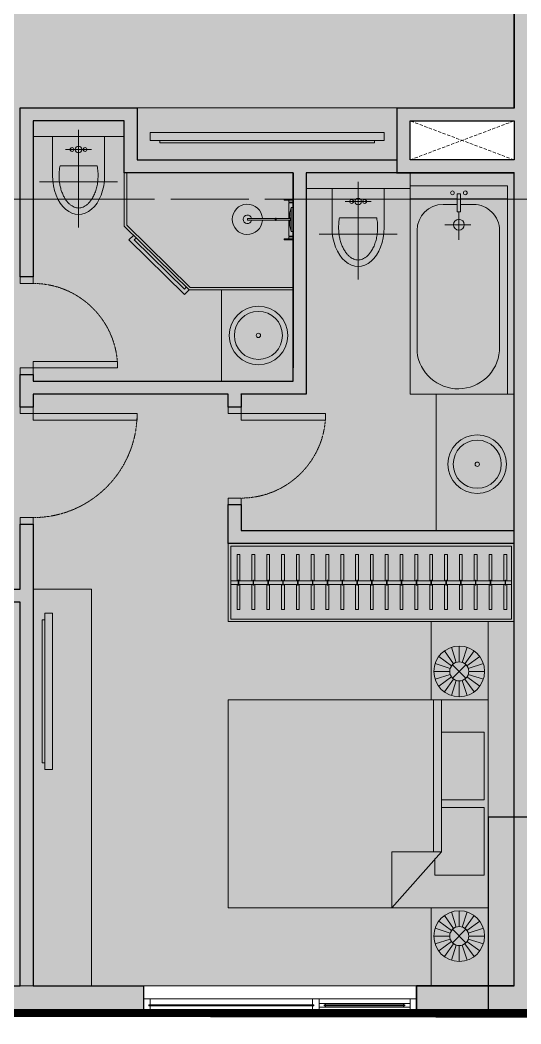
# Model space of a CAD drawing. Header units: millimetres. Extents: x -100356 to 314685, y 446 to 1273965.
# Drawn here: x 46141 to 49993, y 792078 to 799795 of the extents above; entities that cross this region are included whole.
import ezdxf
from ezdxf.enums import TextEntityAlignment as Align

# ---------------------------------------------------------------- set-up
doc = ezdxf.new("R2010")
doc.units = ezdxf.units.MM
for name, pattern in [('A3 - dp$0$DASHED2', [0.375, 0.25, -0.125]), ('A3 - dp$0$HIDDEN', [0.375, 0.25, -0.125]), ('CENTER', [2, 1.25, -0.25, 0.25, -0.25]), ('Dash', [6, 3, -3]), ('DASHED2', [0.375, 0.25, -0.125]), ('gf$0$CENTER2', [28.575, 19.05, -3.175, 3.175, -3.175]), ('gf$0$Kume - Grid Line', [10.5, 6, -1.25, 2, -1.25])]:
    doc.linetypes.add(name, pattern=pattern)
for name, color, linetype, lineweight in [('20180330-Ascent Plaza-TP-Ban ve so bo$0$KÍNH', 150, 'Continuous', 9), ('@ color hatch', 7, 'Continuous', 13), ('A.Concrete', 7, 'Continuous', 25), ('A1 - dp$0$CUA', 5, 'Continuous', 9), ('A1 - dp$0$FURNITURE', 8, 'Continuous', 5), ('A1 - dp$0$TUONG 2', 2, 'Continuous', 25), ('A3 - dp$0$A.Door', 4, 'Continuous', 13), ('A3 - dp$0$A.HACH 250', 250, 'Continuous', 5), ('A3 - dp$0$CUA', 5, 'Continuous', 9), ('A3 - dp$0$FURNITURE', 8, 'Continuous', 5), ('A3 - dp$0$TUONG 2', 2, 'Continuous', 25), ('gf$0$A.Axis', 251, 'gf$0$CENTER2', 13), ('GJ', 1, 'Continuous', 13), ('Hatch-wall', 251, 'Continuous', 5), ('LC.HA', 250, 'Continuous', 9), ('LGI', 250, 'CENTER', 9), ('luoicot', 30, 'Continuous', 13)]:
    doc.layers.add(name, color=color, linetype=linetype, lineweight=lineweight)
doc.layers.add('STR', color=7, linetype='Continuous')
doc.styles.add('arial_eng', font='ARIALNI.TTF')

# ---------------------------------------------------------------- blocks, each defined once
blk = doc.blocks.new('A3 - dp$0$A$C4168242D')
at = {"layer": 'A3 - dp$0$FURNITURE'}
for points in [[(300, 750), (300, 0)], [(0, 400), (600, 400)], [(100, 350), (100, 50), (500, 50), (500, 350)], [(157.1, 275.5), (442.9, 275.5)], [(400, 150), (200, 150)]]:
    blk.add_lwpolyline(points, dxfattribs=at)
for centre, radius in [((250, 150), 15), ((300, 150), 25), ((350, 150), 15)]:
    blk.add_circle(centre, radius, dxfattribs=at)
blk.add_ellipse((300, 350), major_axis=(0, 300), ratio=0.666667, start_param=4.712389, end_param=7.853982, dxfattribs=at)
blk.add_open_spline([(442.9, 275.5), (444.5, 283.4), (445.7, 291.4), (448.6, 313.5), (449.6, 327.6), (450.2, 356.1), (449.7, 370.4), (447.3, 398.6), (445.3, 412.5), (439.9, 439.6), (436.5, 452.7), (428.4, 477.8), (423.8, 489.7), (413.4, 512), (407.6, 522.4), (396.4, 539.6), (391.1, 546.8), (380.1, 559.9), (374.4, 565.7), (362.9, 575.9), (357.1, 580.3), (345.5, 587.6), (339.8, 590.6), (328.3, 595.4), (322.7, 597.1), (311.5, 599.4), (306, 600), (294.9, 600), (289.4, 599.5), (278.2, 597.3), (272.6, 595.7), (261.1, 591.1), (255.4, 588.1), (243.8, 580.9), (238, 576.6), (226.5, 566.5), (220.8, 560.8), (209.7, 547.9), (204.4, 540.8), (194.2, 525.3), (189.3, 516.9), (180.4, 498.9), (176.2, 489.4), (168.7, 469.5), (165.4, 459), (159.7, 437.4), (157.3, 426.3), (153.4, 403.6), (152, 392), (150.3, 368.5), (149.9, 356.7), (150.2, 333.1), (150.9, 321.3), (153.2, 298.1), (154.9, 286.7), (157.1, 275.5)], degree=3, knots=[4.428595, 4.428595, 4.428595, 4.428595, 4.521718, 4.521718, 4.681946, 4.681946, 4.842175, 4.842175, 5.002403, 5.002403, 5.162632, 5.162632, 5.32286, 5.32286, 5.483089, 5.483089, 5.615862, 5.615862, 5.748636, 5.748636, 5.88141, 5.88141, 6.014184, 6.014184, 6.146958, 6.146958, 6.279732, 6.279732, 6.412506, 6.412506, 6.545279, 6.545279, 6.678053, 6.678053, 6.810827, 6.810827, 6.943601, 6.943601, 7.076375, 7.076375, 7.209149, 7.209149, 7.341922, 7.341922, 7.474696, 7.474696, 7.60747, 7.60747, 7.740244, 7.740244, 7.873018, 7.873018, 8.005792, 8.005792, 8.137776, 8.137776, 8.137776, 8.137776], dxfattribs=at)
blk = doc.blocks.new('*U287')
at = {"layer": 'A3 - dp$0$FURNITURE'}
for p, q in [((600, 0), (0, 0)), ((0, 0), (0, -439)), ((600, -439), (600, 0)), ((174.4, -163.3), (102.7, -64.6)), ((194.8, -152.9), (157.1, -36.9)), ((217.4, -149.3), (217.4, -27.3)), ((240, -152.9), (277.7, -36.9)), ((260.4, -163.3), (332.1, -64.6)), ((158.2, -179.5), (59.5, -107.8)), ((276.6, -179.5), (375.2, -107.8)), ((144.2, -222.5), (22.2, -222.5)), ((147.8, -199.9), (31.8, -162.2)), ((165.6, -170.7), (269.1, -274.2)), ((269.1, -170.7), (165.6, -274.2)), ((287, -199.9), (402.9, -162.2)), ((290.5, -222.5), (412.5, -222.5)), ((147.8, -245.1), (31.8, -282.8)), ((158.2, -265.5), (59.5, -337.2)), ((174.4, -281.7), (102.7, -380.3)), ((194.8, -292.1), (157.1, -408)), ((217.4, -295.6), (217.4, -417.6)), ((217.4, -295.6), (217.4, -417.6)), ((240, -292.1), (277.7, -408)), ((260.4, -281.7), (332.1, -380.3)), ((276.6, -265.5), (375.2, -337.2)), ((287, -245.1), (402.9, -282.8)), ((0, -439), (600, -439))]:
    blk.add_line(p, q, dxfattribs=at)
for radius in [195.1, 73.2]:
    blk.add_circle((217.4, -222.5), radius, dxfattribs=at)
blk = doc.blocks.new('A3 - dp$0$cua so 1')
at = {"layer": 'A3 - dp$0$A.Door', "ltscale": 0.5}
for p, q in [((1400, 65), (2000, 65)), ((1400, 35), (2000, 35))]:
    blk.add_line(p, q, dxfattribs=at)
for points in [[(0, 0), (2100, 0), (2100, 100), (0, 100)], [(2050, 100), (2050, 0), (2100, 0), (2100, 100)]]:
    blk.add_lwpolyline(points, close=True, dxfattribs=at)
for points in [[(50, 55), (50, 100), (0, 100), (0, 0), (50, 0), (50, 45), (40, 45), (40, 55), (50, 55)], [(1300, 55), (1300, 100), (1350, 100), (1350, 0), (1300, 0), (1300, 45), (1310, 45), (1310, 55), (1300, 55)], [(1400, 55), (1400, 65), (1350, 65), (1350, 35), (1400, 35), (1400, 45), (1390, 45), (1390, 55), (1400, 55)], [(2000, 55), (2000, 65), (2050, 65), (2050, 35), (2000, 35), (2000, 45), (2010, 45), (2010, 55), (2000, 55)]]:
    blk.add_lwpolyline(points, dxfattribs=at)
at = {"layer": 'A3 - dp$0$A.HACH 250', "ltscale": 0.5}
for points in [[(40, 45), (1310, 45), (1310, 55), (40, 55)], [(1390, 45), (2010, 45), (2010, 55), (1390, 55)]]:
    blk.add_lwpolyline(points, close=True, dxfattribs=at)
blk = doc.blocks.new('*U286')
for points in [[(-700, 100), (-750, 100), (-750, 0), (-700, 0)], [(0, 100), (-50, 100), (-50, 0), (0, 0)], [(-50, 0), (-100, 0), (-100, -650), (-50, -650)]]:
    blk.add_lwpolyline(points, close=True)
at = {"linetype": 'A3 - dp$0$HIDDEN'}
blk.add_arc((-50, 0), 650, 180, 270, dxfattribs=at)
blk = doc.blocks.new('A3 - dp$0$A$C722D3D91')
at = {"layer": 'A3 - dp$0$FURNITURE', "ltscale": 0.07}
for radius in [225, 185, 17]:
    blk.add_circle((0, 0), radius, dxfattribs=at)
blk = doc.blocks.new('A3 - dp$0$A$C588A0D6B')
at = {"layer": 'A3 - dp$0$FURNITURE'}
for p, q in [((-122, -38), (123, -38)), ((-122, -59), (-122, -38)), ((123, -59), (-122, -59)), ((-11, -64), (-11, -211)), ((9, -65), (9, -211)), ((123, -38), (123, -59)), ((9, -211), (-11, -211)), ((9, -220), (-11, -220)), ((-11, -220), (-11, -507)), ((9, -220), (9, -507)), ((9, -507), (-11, -507))]:
    blk.add_line(p, q, dxfattribs=at)
for points in [[(-178, -37), (-208, -37), (-208, -82), (-178, -82)], [(-208, -37), (-197, -37), (-197, -129), (-208, -129)], [(179, -37), (208, -37), (208, -82), (179, -82)], [(208, -37), (198, -37), (198, -129), (208, -129)]]:
    blk.add_lwpolyline(points, close=True, dxfattribs=at)
blk.add_lwpolyline([(-11, -82), (-171, -82), (-171, -38), (172, -38), (172, -82), (9, -82)], dxfattribs=at)
for centre, radius, start, end in [((0, 431), 505, 255.9943, 268.6524), ((0, 0), 65.5, 243.6552, 296.3448), ((0, 431), 505, 271.0236, 284.0057), ((-8, -215), 5.39, 127.2582, 232.7418), ((6, -215), 5.39, 307.2582, 52.7418), ((-1, -507), 155, 93.8501, 86.1499), ((-1, -507), 43, 104.0595, 75.9405)]:
    blk.add_arc(centre, radius, start, end, dxfattribs=at)
blk = doc.blocks.new('*U96')
for points in [[(-700, 100), (-750, 100), (-750, 0), (-700, 0)], [(0, 100), (-50, 100), (-50, 0), (0, 0)], [(-50, 0), (-100, 0), (-100, -650), (-50, -650)]]:
    blk.add_lwpolyline(points, close=True)
at = {"linetype": 'A3 - dp$0$HIDDEN'}
blk.add_arc((-50, 0), 650, 180, 270, dxfattribs=at)
blk = doc.blocks.new('*U285')
at = {"layer": 'A3 - dp$0$FURNITURE'}
for points in [[(0, 600), (0, 0), (2200, 0), (2200, 600)], [(2180, 580), (2180, 20), (20, 20), (20, 580)]]:
    blk.add_lwpolyline(points, close=True, dxfattribs=at)
at = {"layer": 'A3 - dp$0$FURNITURE', "ltscale": 6}
for points in [[(91.1, 313.1), (91.1, 515.2), (69.1, 515.2), (69.1, 313.1)], [(205.1, 313.1), (205.1, 515.2), (183.1, 515.2), (183.1, 313.1)], [(319.1, 313.1), (319.1, 515.2), (297.1, 515.2), (297.1, 313.1)], [(433.1, 313.1), (433.1, 515.2), (411.1, 515.2), (411.1, 313.1)], [(547.1, 313.1), (547.1, 515.2), (525.1, 515.2), (525.1, 313.1)], [(661.1, 313.1), (661.1, 515.2), (639.1, 515.2), (639.1, 313.1)], [(775.1, 313.1), (775.1, 515.2), (753.1, 515.2), (753.1, 313.1)], [(889.1, 313.1), (889.1, 515.2), (867.1, 515.2), (867.1, 313.1)], [(1003.1, 313.1), (1003.1, 515.2), (981.1, 515.2), (981.1, 313.1)], [(1117.1, 313.1), (1117.1, 515.2), (1095.1, 515.2), (1095.1, 313.1)], [(1231.1, 313.1), (1231.1, 515.2), (1209.1, 515.2), (1209.1, 313.1)], [(1345.1, 313.1), (1345.1, 515.2), (1323.1, 515.2), (1323.1, 313.1)], [(1459.1, 313.1), (1459.1, 515.2), (1437.1, 515.2), (1437.1, 313.1)], [(1573.1, 313.1), (1573.1, 515.2), (1551.1, 515.2), (1551.1, 313.1)], [(1687.1, 313.1), (1687.1, 515.2), (1665.1, 515.2), (1665.1, 313.1)], [(1801.1, 313.1), (1801.1, 515.2), (1779.1, 515.2), (1779.1, 313.1)], [(1915.1, 313.1), (1915.1, 515.2), (1893.1, 515.2), (1893.1, 313.1)], [(2029.1, 313.1), (2029.1, 515.2), (2007.1, 515.2), (2007.1, 313.1)], [(2143.1, 313.1), (2143.1, 515.2), (2121.1, 515.2), (2121.1, 313.1)], [(69.1, 286.7), (69.1, 92.1), (91.1, 92.1), (91.1, 286.7)], [(183.1, 286.7), (183.1, 92.1), (205.1, 92.1), (205.1, 286.7)], [(297.1, 286.7), (297.1, 92.1), (319.1, 92.1), (319.1, 286.7)], [(411.1, 286.7), (411.1, 92.1), (433.1, 92.1), (433.1, 286.7)], [(525.1, 286.7), (525.1, 92.1), (547.1, 92.1), (547.1, 286.7)], [(639.1, 286.7), (639.1, 92.1), (661.1, 92.1), (661.1, 286.7)], [(753.1, 286.7), (753.1, 92.1), (775.1, 92.1), (775.1, 286.7)], [(867.1, 286.7), (867.1, 92.1), (889.1, 92.1), (889.1, 286.7)], [(981.1, 286.7), (981.1, 92.1), (1003.1, 92.1), (1003.1, 286.7)], [(1095.1, 286.7), (1095.1, 92.1), (1117.1, 92.1), (1117.1, 286.7)], [(1209.1, 286.7), (1209.1, 92.1), (1231.1, 92.1), (1231.1, 286.7)], [(1323.1, 286.7), (1323.1, 92.1), (1345.1, 92.1), (1345.1, 286.7)], [(1437.1, 286.7), (1437.1, 92.1), (1459.1, 92.1), (1459.1, 286.7)], [(1551.1, 286.7), (1551.1, 92.1), (1573.1, 92.1), (1573.1, 286.7)], [(1665.1, 286.7), (1665.1, 92.1), (1687.1, 92.1), (1687.1, 286.7)], [(1779.1, 286.7), (1779.1, 92.1), (1801.1, 92.1), (1801.1, 286.7)], [(1893.1, 286.7), (1893.1, 92.1), (1915.1, 92.1), (1915.1, 286.7)], [(2007.1, 286.7), (2007.1, 92.1), (2029.1, 92.1), (2029.1, 286.7)], [(2121.1, 286.7), (2121.1, 92.1), (2143.1, 92.1), (2143.1, 286.7)]]:
    blk.add_lwpolyline(points, dxfattribs=at)
for points in [[(2180, 286.7), (2180, 313.1), (20, 313.1), (20, 286.7)], [(82.7, 319.2), (78.3, 319.2), (78.3, 280.4), (82.7, 280.4)], [(196.7, 319.2), (192.3, 319.2), (192.3, 280.4), (196.7, 280.4)], [(310.7, 319.2), (306.3, 319.2), (306.3, 280.4), (310.7, 280.4)], [(424.7, 319.2), (420.3, 319.2), (420.3, 280.4), (424.7, 280.4)], [(538.7, 319.2), (534.3, 319.2), (534.3, 280.4), (538.7, 280.4)], [(652.7, 319.2), (648.3, 319.2), (648.3, 280.4), (652.7, 280.4)], [(766.7, 319.2), (762.3, 319.2), (762.3, 280.4), (766.7, 280.4)], [(880.7, 319.2), (876.3, 319.2), (876.3, 280.4), (880.7, 280.4)], [(994.7, 319.2), (990.3, 319.2), (990.3, 280.4), (994.7, 280.4)], [(1108.7, 319.2), (1104.3, 319.2), (1104.3, 280.4), (1108.7, 280.4)], [(1222.7, 319.2), (1218.3, 319.2), (1218.3, 280.4), (1222.7, 280.4)], [(1336.7, 319.2), (1332.3, 319.2), (1332.3, 280.4), (1336.7, 280.4)], [(1450.7, 319.2), (1446.3, 319.2), (1446.3, 280.4), (1450.7, 280.4)], [(1564.7, 319.2), (1560.3, 319.2), (1560.3, 280.4), (1564.7, 280.4)], [(1678.7, 319.2), (1674.3, 319.2), (1674.3, 280.4), (1678.7, 280.4)], [(1792.7, 319.2), (1788.3, 319.2), (1788.3, 280.4), (1792.7, 280.4)], [(1906.7, 319.2), (1902.3, 319.2), (1902.3, 280.4), (1906.7, 280.4)], [(2020.7, 319.2), (2016.3, 319.2), (2016.3, 280.4), (2020.7, 280.4)], [(2134.7, 319.2), (2130.3, 319.2), (2130.3, 280.4), (2134.7, 280.4)]]:
    blk.add_lwpolyline(points, close=True, dxfattribs=at)
blk = doc.blocks.new('A3 - dp$0$A$C6FE626A3')
at = {"layer": 'A3 - dp$0$FURNITURE'}
for p, q in [((-90, 605.7), (-150, 605.7)), ((-150, -594.3), (-150, 605.7)), ((-90, -594.3), (-90, 605.7)), ((-90, 556.6), (-70, 556.6)), ((-70, -544.9), (-70, 556.6)), ((-90, -594.3), (-150, -594.3)), ((-90, -544.9), (-70, -544.9))]:
    blk.add_line(p, q, dxfattribs=at)
blk = doc.blocks.new('A3 - dp$0$Bed 1600')
at = {"linetype": 'Continuous'}
for p, q in [((2, -80), (2, 0)), ((2, 0), (66, 0)), ((66, 0), (66, -80)), ((12, -1.2), (32.8, -1.2)), ((12, -14.4), (12, -1.2)), ((32.8, -1.2), (32.8, -14.4)), ((35.2, -1.2), (56, -1.2)), ((35.2, -14.4), (35.2, -1.2)), ((56, -1.2), (56, -16.4)), ((2, -14.4), (48.8, -14.4)), ((66, -29.6), (48.8, -14.4)), ((48.8, -14.4), (48.8, -29.6)), ((48.8, -16.8), (2, -16.8)), ((56, -16.4), (50.8, -16.4)), ((48.8, -29.6), (66, -29.6)), ((66, -80), (2, -80))]:
    blk.add_line(p, q, dxfattribs=at)
blk = doc.blocks.new('*U98')
for points in [[(0, 100), (50, 100), (50, 0), (0, 0)], [(850, 100), (900, 100), (900, 0), (850, 0)], [(50, 0), (100, 0), (100, -800), (50, -800)]]:
    blk.add_lwpolyline(points, close=True)
at = {"linetype": 'A3 - dp$0$HIDDEN'}
blk.add_arc((50, 0), 800, 270, 0, dxfattribs=at)
blk = doc.blocks.new('tam nam1500 plus 100')
for p, q in [((-1276.1, 321.7), (-342.6, 321.7)), ((-298.7, -91.8), (-298.7, 108.5)), ((-142.6, 12.9), (-142.6, 121.7)), ((-198.5, 0), (-415.4, 0)), ((-142.6, -112.7), (-142.6, -12.9)), ((-1267.8, -312.7), (-342.6, -312.7))]:
    blk.add_line(p, q)
for points in [[(-100, -12.9), (-100, -375), (-1600, -375), (-1600, 375), (-100, 375), (-100, 12.9)], [(-100, -12.9), (-100, -375), (0, -375), (0, 375), (-100, 375), (-100, 12.9)]]:
    blk.add_lwpolyline(points)
blk.add_lwpolyline([(-198.5, 12.9), (-61.4, 12.9), (-61.4, -12.9), (-198.5, -12.9)], close=True)
for centre, radius in [((-298.7, 0), 41.7), ((-53.5, 49.4), 14.5), ((-53.5, -49.4), 14.5)]:
    blk.add_circle(centre, radius)
for centre, radius, start, end in [((-1241.3, 4.9), 318.7, 96.26491, 265.2417), ((-342.6, 121.7), 200, 0, 90), ((-342.6, -112.7), 200, 270, 0)]:
    blk.add_arc(centre, radius, start, end)
blk = doc.blocks.new('A3 - dp$0$A$C4E823157')
at = {"layer": 'A3 - dp$0$FURNITURE'}
for p, q in [((-600.2, 20), (-600.2, 80)), ((-600.2, 80), (599.8, 80)), ((599.8, 20), (599.8, 80)), ((-600.2, 20), (599.8, 20)), ((-550.8, 20), (-550.8, 0)), ((-550.8, 0), (550.8, 0)), ((550.8, 20), (550.8, 0))]:
    blk.add_line(p, q, dxfattribs=at)
blk = doc.blocks.new('3B2')
at = {"layer": '@ color hatch', "ltscale": 0.5}
h = blk.add_hatch(color=41, dxfattribs=at)
h.dxf.hatch_style = 1
h.paths.add_polyline_path([(7900.5, 0), (7500.2, 0), (7500.2, -102), (200, -102), (200, 196), (-1799.8, 196), (-1799.8, -102), (-3599.9, -102), (-3599.9, 1500), (200.1, 1500), (200.1, 4347.9), (1100.1, 4347.9), (1100.1, 4847.9), (200.1, 4847.9), (200.1, 9800.1), (399.5, 9800.1), (399.5, 11097.9), (3070.3, 11097.9), (3070.3, 11097.9), (4000, 11097.9), (4000, 11097.9), (7500.7, 11097.9), (7500.7, 11000.1), (9000.5, 11000.1), (9000.5, 5148.9), (7500.7, 5151.1), (7500.7, 4750), (7900.5, 4750)])
h.paths.add_polyline_path([(8100.5, 0), (9000, 0), (9000, 4750), (8100.5, 4750)], flags=17)
at = {"layer": 'Hatch-wall', "ltscale": 0.5}
h = blk.add_hatch(color=256, dxfattribs=at)
h.dxf.hatch_style = 1
h.paths.add_polyline_path([(1100.1, -102), (1100.1, -302), (-3799.9, -302), (-3799.9, 200), (-3599.9, 200), (-3599.9, -102)])
h.paths.add_polyline_path([(2300.1, 6647.8), (2400.1, 6647.9), (2400.1, 6547.9), (3900.1, 6547.9), (3900.1, 6647.9), (4000.1, 6647.9), (4000.1, 6397.9), (3900.1, 6397.9), (3900.1, 6447.9), (1900.1, 6447.9), (1900.1, 4847.9), (3200.1, 4847.9), (3200.1, 4447.9), (3900.1, 4447.9), (3900.1, 5647.9), (4000.1, 5647.9), (4000.1, 4347.9), (3100.1, 4347.9), (3100.1, 4747.9), (1100.1, 4747.9), (1100.1, 4347.9), (200.1, 4347.9), (200.1, 1497.9), (-3599.9, 1497.9), (-3599.9, 1500), (-3799.9, 1500), (-3799.9, 1647.9), (0.1, 1647.9), (0.1, 5047.9), (50.1, 5047.9), (50.9, 11298), (950.1, 11297.9), (950.1, 11097.9), (200.1, 11097.9), (200.1, 7697.9), (2400.1, 7697.9), (2400.1, 7397.9), (2300.1, 7397.9), (2300.1, 7597.9), (200.1, 7597.9), (200.1, 4847.9), (1000.1, 4847.9), (1800.1, 4847.9), (1800.1, 6547.9), (2200.1, 6547.9), (2300.1, 6547.9), (2300.1, 6547.8), (2300.1, 6547.8)])
h.paths.add_polyline_path([(200.1, 4747.9), (1000.1, 4747.9), (1000.1, 4447.9), (200.1, 4447.9)], flags=16)
h.paths.add_polyline_path([(3900.1, 11097.9), (3050.1, 11097.9), (3050.1, 11297.9), (4600.1, 11297.9), (4600.1, 11097.9), (4000.1, 11097.9), (4000.1, 8147.9), (4100.1, 8147.9), (4100.1, 8047.9), (4000.1, 8047.9), (4000.1, 7547.9), (3900.1, 7547.9)])
h.paths.add_polyline_path([(8800.5, 8047.9), (5200.1, 8047.9), (5200.1, 7997.9), (5100.1, 7997.9), (5100.1, 8047.9), (5000.1, 8047.9), (5000.1, 8147.9), (8800.5, 8147.9), (8800.5, 8572.9), (9000.5, 8572.9), (9000.5, 7686.9), (8800.5, 7686.9)])
h.paths.add_polyline_path([(9000.5, 5147.9), (9000.5, 5586.9), (8800.5, 5586.9), (8800.5, 5147.9), (7501.1, 5147.9), (7501.1, 5047.9), (5200.1, 5047.9), (5200.1, 7097.9), (5100.1, 7097.9), (5100.1, 4947.9), (7900.5, 4947.9), (7900.5, 4250), (8100.5, 4250), (8100.5, 4947.9), (9000.5, 4947.9)])
h.paths.add_polyline_path([(7900.5, 3450), (8100.5, 3450), (8100.5, 2450), (7900.5, 2450)])
h.paths.add_polyline_path([(3100.1, -102), (7900.5, -102), (7900.5, 250), (8100.5, 250), (8100.5, -102), (9000.5, -102), (9000.5, -302), (3100.1, -302)])
h.paths.add_polyline_path([(8800.5, 11097.9), (5700.1, 11097.9), (5700.1, 11297.9), (9000.5, 11297.9), (9000.5, 11097.9), (9000.5, 10672.9), (8800.5, 10672.9)])
at = {"layer": '@ color hatch', "color": 7, "linetype": 'Dash', "ltscale": 10, "const_width": 10}
blk.add_lwpolyline([(200.1, 1500), (200.1, 4347.9), (1100.1, 4347.9), (1100.1, 4847.9), (200.1, 4847.9), (200.1, 9800.1), (399.5, 9800.1), (399.5, 11097.9), (3700, 11097.9), (3700, 11097.9), (4000, 11097.9), (4000, 11097.9), (7500.7, 11097.9), (7500.7, 11000.1), (8800.5, 11000.1), (8800.5, 5147.9), (7500.7, 5147.9), (7500.7, 4750), (7900.5, 4750), (7900.5, 0)], dxfattribs=at)
at = {"layer": 'A1 - dp$0$CUA'}
for points in [[(1900.1, 5747.9), (2700.1, 5747.9), (3200.1, 5258), (3200.1, 4847.9)], [(1900.1, 5727.9), (2691.9, 5727.9), (3180.1, 5249.6), (3180.1, 4847.9)], [(2700.1, 5747.9), (2735.1, 5783.6), (3163.7, 5363.7), (3128.7, 5328)], [(2721.5, 5726.9), (2735.5, 5741.2), (3121.3, 5363.3), (3107.3, 5349)]]:
    blk.add_lwpolyline(points, dxfattribs=at)
at = {"layer": 'A1 - dp$0$FURNITURE'}
for points in [[(3450.1, 11097.9), (3900.1, 11097.9), (3900.1, 8047.9), (3450.1, 8047.9)], [(1900.1, 5747.9), (2450.1, 5747.9), (2450.1, 6447.9), (1900.1, 6447.9)], [(1800.1, 4967.9), (1000.1, 4967.9), (1000.1, 4847.9), (1800.1, 4847.9)], [(1100.1, 4347.9), (1100.1, 4747.9), (3100.1, 4747.9), (3100.1, 4347.9)], [(3900.1, 4567.9), (3200.1, 4567.9), (3200.1, 4447.9), (3900.1, 4447.9)]]:
    blk.add_lwpolyline(points, close=True, dxfattribs=at)
blk.add_lwpolyline([(800.1, 7052.3), (800.1, 6547.9), (200.1, 6547.9), (200.1, 7597.9), (800.1, 7597.9), (800.1, 7052.3)], dxfattribs=at)
at = {"layer": 'A1 - dp$0$TUONG 2', "ltscale": 0.5}
for points in [[(50.9, 11298), (950.1, 11297.9), (950.1, 11097.9), (200.1, 11097.9), (200.1, 7697.9), (2400.1, 7697.9), (2400.1, 7397.9), (2300.1, 7397.9), (2300.1, 7597.9), (200.1, 7597.9), (200.1, 4847.9), (1000.1, 4847.9), (1000.1, 4847.9), (1800.1, 4847.9), (1800.1, 6547.9), (2200.1, 6547.9), (2300.1, 6547.9), (2300.1, 6547.8), (2300.1, 6547.8), (2300.1, 6647.8), (2400.1, 6647.9), (2400.1, 6547.9), (3900.1, 6547.9), (3900.1, 6647.9), (4000.1, 6647.9), (4000.1, 6397.9), (3900.1, 6397.9), (3900.1, 6447.9), (1900.1, 6447.9), (1900.1, 4847.9), (3200.1, 4847.9), (3200.1, 4447.9), (3900.1, 4447.9), (3900.1, 5647.9), (4000.1, 5647.9), (4000.1, 4347.9), (3100.1, 4347.9), (3100.1, 4747.9), (1100.1, 4747.9), (1100.1, 4347.9), (200.1, 4347.9), (200.1, 1497.9)], [(4000.1, 5547.9), (4000.1, 4347.9), (3100.1, 4347.9), (3100.1, 4747.9), (1100.1, 4747.9), (1100.1, 4347.9), (200.1, 4347.9)], [(200.1, 1497.9), (200.1, 4347.9)]]:
    blk.add_lwpolyline(points, dxfattribs=at)
blk.add_lwpolyline([(200.1, 4747.9), (1000.1, 4747.9), (1000.1, 4447.9), (200.1, 4447.9)], close=True, dxfattribs=at)
at = {"layer": 'A3 - dp$0$A.HACH 250', "linetype": 'A3 - dp$0$DASHED2', "ltscale": 100}
for p, q in [((1000.1, 4747.9), (200.1, 4447.9)), ((200.1, 4747.9), (1000.1, 4447.9))]:
    blk.add_line(p, q, dxfattribs=at)
at = {"layer": 'A3 - dp$0$CUA'}
blk.add_line((950.1, 11097.9), (3050.1, 11097.9), dxfattribs=at)
at = {"layer": 'A3 - dp$0$TUONG 2', "ltscale": 0.5}
for points in [[(200.1, 11097.9), (950.1, 11097.9), (950.1, 11297.9), (49.8, 11298)], [(3900.1, 11097.9), (3050.1, 11097.9), (3050.1, 11297.9), (4600.1, 11297.9), (4600.1, 11097.9), (4000.1, 11097.9), (4000.1, 8147.9), (4100.1, 8147.9), (4100.1, 8047.9), (4000.1, 8047.9), (4000.1, 7547.9), (3900.1, 7547.9), (3900.1, 11097.9)], [(200.1, 11097.9), (200.1, 8047.9)], [(3900.1, 6447.9), (1900.1, 6447.9)], [(1900.1, 4847.9), (1900.1, 6347.9)]]:
    blk.add_lwpolyline(points, dxfattribs=at)
at = {"layer": 'A1 - dp$0$FURNITURE'}
for name, p, rotation in [('*U287', (399.5, 10497.9), 90), ('*U285', (2400.1, 8297.9), 180), ('tam nam1500 plus 100', (625.1, 4947.9), 270)]:
    blk.add_blockref(name, p, dxfattribs=dict(at, rotation=rotation))
at = {"layer": 'A1 - dp$0$FURNITURE', "xscale": 24.99999062500365, "yscale": 24.99999062500365, "zscale": 24.99999062500365, "rotation": 90}
blk.add_blockref('A3 - dp$0$Bed 1600', (399.5, 8847.9), dxfattribs=at)
at = {"layer": 'A1 - dp$0$FURNITURE'}
blk.add_blockref('A3 - dp$0$A$C6FE626A3', (3900.1, 8827.8), dxfattribs=at)
for name, p, xscale, rotation in [('*U287', (399.5, 8897.9), -1, 90), ('A3 - dp$0$A$C722D3D91', (2166.7, 6097.4), -1.000000000000003, 359.999983060332), ('A3 - dp$0$A$C4168242D', (1700.1, 4917.9), -1.000000000000003, 359.999983060332), ('A3 - dp$0$A$C4168242D', (3850.1, 4517.9), -1.000000000000003, 359.999983060332)]:
    blk.add_blockref(name, p, dxfattribs=dict(at, xscale=xscale, rotation=rotation))
at = {"layer": 'A1 - dp$0$FURNITURE', "xscale": -1}
blk.add_blockref('A3 - dp$0$A$C722D3D91', (483.6, 7087.7), dxfattribs=at)
at = {"layer": 'A1 - dp$0$FURNITURE', "extrusion": (5.27555e-19, 5.65041e-18, -1), "xscale": -0.7500000000000004, "yscale": 0.7500000000000004, "zscale": -0.7500000000000004, "rotation": 269.9999303536711}
blk.add_blockref('A3 - dp$0$A$C588A0D6B', (-1871.8, 5205.6), dxfattribs=at)
at = {"layer": 'A1 - dp$0$FURNITURE', "extrusion": (5.2756e-19, -5.65041e-18, -1), "xscale": -1.500000000000006, "zscale": -1, "rotation": 180.0000169396664}
blk.add_blockref('A3 - dp$0$A$C4E823157', (-2100.1, 4617.7), dxfattribs=at)
at = {"layer": 'A3 - dp$0$CUA', "xscale": -1, "rotation": 270}
for name, p in [('*U98', (3900.1, 6647.9)), ('*U96', (3900.1, 6397.9))]:
    blk.add_blockref(name, p, dxfattribs=at)
at = {"layer": 'A3 - dp$0$CUA', "rotation": 270}
blk.add_blockref('*U286', (2300.1, 6647.9), dxfattribs=at)
at = {"layer": 'A3 - dp$0$TUONG 2', "xscale": -1}
blk.add_blockref('A3 - dp$0$cua so 1', (3050.1, 11197.9), dxfattribs=at)
at = {"layer": 'A1 - dp$0$FURNITURE', "style": 'arial_eng'}
blk.add_attdef('AC', text='', height=300, rotation=270, dxfattribs=at).set_placement((8377.7, 2954.8, 0), align=Align.MIDDLE)
blk = doc.blocks.new('SITE')
at = {"layer": 'GJ', "color": 2, "linetype": 'DASHED2', "ltscale": 200, "const_width": 50, "elevation": 0}
blk.add_lwpolyline([(-172, -62.9), (-42869, 0.2), (-42847.4, 878.6), (-42996.7, 6495.1), (-42929.5, 10453), (-42963.7, 14461.4)], dxfattribs=at)
blk = doc.blocks.new('X-GRID')
at = {"layer": 'LGI', "ltscale": 1500}
for p, q in [((5008.8, 42400), (-57318.6, 42400)), ((5008.8, 36150), (-57318.6, 36150))]:
    blk.add_line(p, q, dxfattribs=at)
blk = doc.blocks.new('A$C60262ED2')
at = {"layer": 'LC.HA'}
h = blk.add_hatch(color=256, dxfattribs=at)
h.dxf.hatch_style = 1
h.paths.add_polyline_path([(25258.8, 10584), (24908.8, 10584), (24908.8, 9084), (25258.8, 9084)])
at = {"layer": 'STR', "ltscale": 1000, "elevation": 0}
blk.add_lwpolyline([(25258.8, 10584), (24908.8, 10584), (24908.8, 9084), (25258.8, 9084)], close=True, dxfattribs=at)
at = {"rotation": 180}
blk.add_blockref('X-GRID', (7408.8, 51484, 0), dxfattribs=at)
blk = doc.blocks.new('column')
at = {"layer": 'luoicot', "ltscale": 0.5}
blk.add_blockref('A$C60262ED2', (-47108.6, -40383.9, 0), dxfattribs=at)
blk = doc.blocks.new('gf$0$grid tower-gf')
at = {"layer": 'gf$0$A.Axis', "linetype": 'gf$0$Kume - Grid Line', "lineweight": 9, "ltscale": 100}
for p, q in [((48341.2, 31299.9), (-14918.8, 31299.9)), ((48341.2, 25049.9), (-14918.8, 25049.9))]:
    blk.add_line(p, q, dxfattribs=at)

msp = doc.modelspace()

# ---------------------------------------------------------------- linework, layer by layer
at = {"color": 3, "linetype": 'Dash', "ltscale": 30, "const_width": 50, "elevation": 0}
msp.add_lwpolyline([(64339.1, 792168.4), (51140.5, 792168.6), (51140.4, 795071.5), (50090.8, 795071.5), (50090.8, 792168.4), (41140, 792168.4), (41139.7, 803768.5), (53940.2, 803773.6), (53940.2, 803671.4), (59640.8, 803671.4)], dxfattribs=at)

# ---------------------------------------------------------------- block references
at = {"layer": '20180330-Ascent Plaza-TP-Ban ve so bo$0$KÍNH', "rotation": 180}
msp.add_blockref('gf$0$grid tower-gf', (74640.7, 823468.2, 0), dxfattribs=at)
at = {"layer": 'A.Concrete'}
msp.add_blockref('column', (71940.7, 823468.3, 0), dxfattribs=at)
at = {"layer": 'A1 - dp$0$TUONG 2', "rotation": 180}
msp.add_blockref('3B2', (50140.8, 803468.4, 0), dxfattribs=at)
at = {"layer": 'GJ'}
msp.add_blockref('SITE', (82927, 792165.5, 0), dxfattribs=at)

doc.saveas('drawing.dxf')
